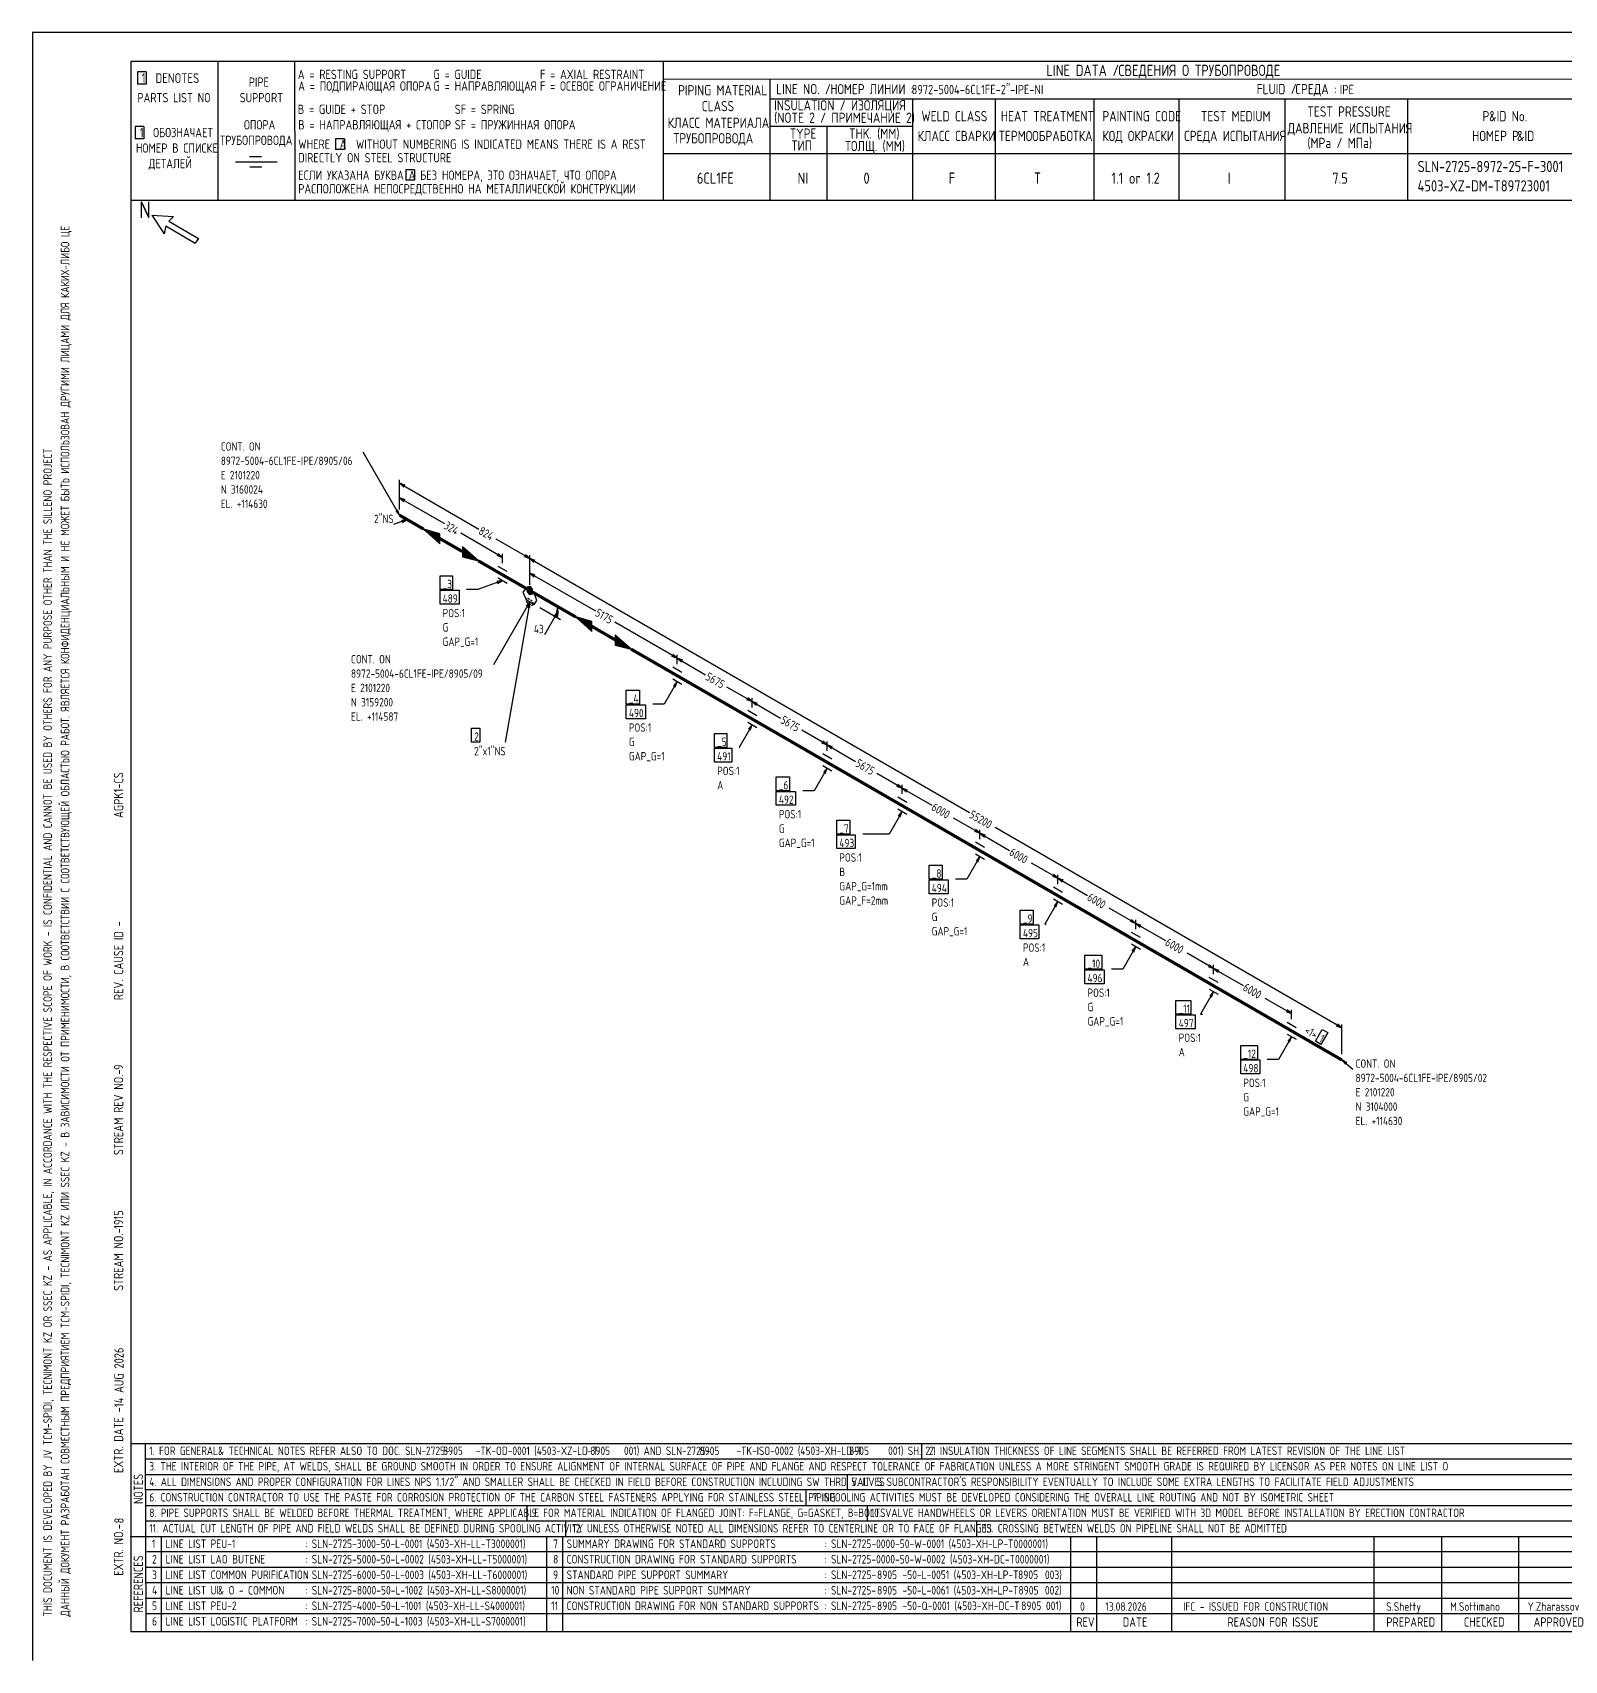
# Model space of a CAD drawing. Extents: x -1005 to 594, y -998 to 420.
# Drawn here: x 0 to 395.3, y 0 to 420 of the extents above; entities that cross this region are included whole.
import ezdxf

# ---------------------------------------------------------------- set-up
doc = ezdxf.new("R2010")
doc.units = 0
doc.linetypes.add('GT100', pattern=[0.8, 0.533333, -0.266667])
doc.styles.add('TTFN17', font='GOST type A')

msp = doc.modelspace()

# ---------------------------------------------------------------- linework, layer by layer
at = {"layer": 'GT_1', "flags": 128}
for points in [[(0, 420), (0, 0)], [(594, 420), (0, 420)], [(589.1, 412.5), (25.4, 412.5)], [(25.4, 412.5), (25.4, 7.5)], [(47.8, 412.5), (47.8, 376.7)], [(67.6, 412.5), (67.7, 376.7)], [(162.7, 412.5), (162.7, 376.7)], [(29.3, 409.9), (27.1, 409.9)], [(27.1, 409.9), (27.1, 406.7)], [(29.3, 409.9), (29.3, 406.7)], [(589.1, 408), (162.7, 407.9)], [(190.3, 407.8), (190.3, 376.7)], [(29.3, 406.7), (27.1, 406.7)], [(190.3, 402.9), (402.7, 402.9)], [(227.1, 402.9), (227.1, 376.7)], [(248.4, 402.9), (248.4, 376.8)], [(273.9, 402.9), (273.9, 376.7)], [(295.8, 402.9), (295.8, 376.7)], [(323.2, 402.9), (323.2, 376.7)], [(354.8, 402.9), (354.8, 376.8)], [(28.7, 395.8), (26.5, 395.8)], [(26.5, 395.8), (26.5, 392.6)], [(28.7, 395.8), (28.7, 392.6)], [(227.1, 395.8), (190.3, 395.8)], [(205, 395.8), (205, 376.7)], [(28.7, 392.6), (26.5, 392.6)], [(80.5, 392.6), (78.2, 392.6)], [(78.2, 392.6), (78.2, 389.8)], [(80.5, 392.6), (80.5, 389.8)], [(63.1, 386.6), (52.4, 386.6)], [(59.1, 387.9), (56, 387.9)], [(80.5, 389.8), (78.2, 389.8)], [(230.2, 388.7), (162.7, 388.7)], [(402.7, 388.7), (226.9, 388.7)], [(59.2, 385.3), (56.1, 385.3)], [(98.6, 384.6), (96.3, 384.6)], [(96.3, 384.6), (96.3, 381.9)], [(98.6, 384.6), (98.6, 381.9)], [(98.6, 381.9), (96.3, 381.9)], [(402.7, 376.7), (25.4, 376.7)], [(30.8, 372.9), (34, 368.1)], [(30.8, 372.9), (36.4, 372.5)], [(34.4, 370.1), (34, 368.1)], [(34.4, 370.1), (42, 365.7)], [(36.4, 372.5), (35.2, 371.3)], [(35.2, 371.3), (42.8, 366.9)], [(42.8, 366.9), (42, 365.7)], [(94.725, 295.475), (85.35, 311.75)], [(94.725, 296.975), (94.725, 304.625)], [(96.15, 303.2), (94.725, 303.725), (95.85, 302.75)], [(94.725, 303.725), (115.2, 291.875)], [(94.725, 296.975), (94.725, 300.875)], [(96.15, 299.45), (94.725, 299.975), (95.85, 299)], [(94.725, 299.975), (106.275, 293.3)], [(96.675, 294.35), (93.15, 293.075)], [(93.75, 296.6), (94.725, 295.475), (94.2, 296.9)], [(95.4, 293.6), (96.675, 294.35), (95.175, 294.125)], [(100.95, 291.875), (105.075, 288.125), (105.075, 290.675), (100.95, 291.875), (105.075, 288.275), (105.075, 290.6), (101.325, 291.65), (105.075, 288.5), (105.075, 290.375), (101.7, 291.425), (105.075, 288.65), (105.075, 290.225), (102.075, 291.2), (105.075, 288.8), (105.075, 290.075), (102.525, 290.975), (105.075, 288.95), (105.075, 289.925), (102.9, 290.75), (105.075, 289.175), (105.075, 289.7), (103.275, 290.525), (105.075, 289.325), (105.075, 289.55), (103.725, 290.3), (105.075, 289.475)], [(121.275, 284.6), (110.55, 290.825)], [(110.925, 286.1), (110.925, 284.75), (115.05, 283.7), (110.925, 287.3), (110.925, 284.9), (114.675, 283.925), (110.925, 287.225), (110.925, 285.125), (114.225, 284.15), (110.925, 287), (110.925, 285.275), (113.85, 284.45), (110.925, 286.85), (110.925, 285.425), (113.475, 284.6), (110.925, 286.7), (110.925, 285.575), (113.025, 284.9), (110.925, 286.55), (110.925, 285.8), (112.725, 285.05), (110.925, 286.325), (110.925, 285.95), (112.275, 285.35), (110.925, 286.175), (110.925, 286.1), (115.05, 283.7)], [(128.325, 284.3), (119.625, 289.325)], [(119.85, 285.125), (121.275, 284.6), (120.15, 285.575)], [(122.475, 280.925), (120.15, 282.275)], [(121.275, 283.1), (121.275, 285.5)], [(126.9, 284.825), (128.325, 284.3), (127.2, 285.275)], [(128.325, 279.05), (128.325, 285.2)], [(128.325, 277.55), (128.325, 285.2)], [(129.75, 283.775), (128.325, 284.3), (129.45, 283.325)], [(128.325, 284.3), (241.8, 218.75)], [(128.325, 277.55), (128.325, 281.45)], [(105.15, 279.875), (108.375, 279.875), (108.375, 276.275), (105.15, 276.275), (105.15, 279.875)], [(121.275, 278.6), (114.9, 276.275), (111.975, 276.275)], [(120, 277.85), (121.275, 278.6), (119.775, 278.375)], [(120.15, 279.275), (122.475, 277.925)], [(129.75, 280.025), (128.325, 280.55), (129.45, 279.575)], [(128.325, 280.55), (145.275, 270.8)], [(105.15, 276.125), (110.1, 276.125), (110.1, 272.525), (105.15, 272.525), (105.15, 276.125)], [(128.325, 273.125), (118.95, 256.85)], [(128.325, 273.125), (121.95, 236.9)], [(128.325, 276.05), (127.35, 276.65), (126.525, 275.6), (127.35, 273.725), (129.45, 272.45), (130.125, 273.5), (129.45, 275.45), (128.325, 276.05)], [(127.8, 271.7), (128.325, 273.125), (127.35, 272)], [(128.925, 275.075), (128.325, 274.925), (127.725, 275.75), (127.725, 277.025), (128.325, 277.175), (128.925, 276.35), (128.925, 275.075)], [(127.725, 277), (128.452, 277)], [(127.725, 276.8), (128.598, 276.8)], [(127.725, 276.6), (128.743, 276.6)], [(127.725, 276.4), (128.889, 276.4)], [(127.725, 276.2), (128.925, 276.2)], [(127.725, 276), (128.925, 276)], [(127.725, 275.8), (128.925, 275.8)], [(128.325, 271.625), (128.325, 273.125), (127.8, 271.7)], [(127.834, 275.6), (128.925, 275.6)], [(127.98, 275.4), (128.925, 275.4)], [(128.125, 275.2), (128.925, 275.2)], [(130.95, 274.55), (136.275, 271.475)], [(130.95, 271.625), (136.275, 268.55)], [(135.45, 270.5), (132.075, 264.65)], [(134.925, 269.075), (135.45, 270.5), (134.475, 269.375)], [(135.675, 270.425), (135.45, 271.925), (135.225, 270.425)], [(135.225, 270.5), (135.45, 269), (135.675, 270.5)], [(135.45, 271.925), (135.45, 270.5)], [(135.45, 269), (135.45, 270.5)], [(140.175, 269.225), (144.3, 265.475), (144.3, 268.025), (140.175, 269.225), (144.3, 265.625), (144.3, 267.95), (140.55, 269), (144.3, 265.85), (144.3, 267.725), (140.925, 268.775), (144.3, 266), (144.3, 267.575), (141.3, 268.55), (144.3, 266.15), (144.3, 267.425), (141.75, 268.325), (144.3, 266.3), (144.3, 267.275), (142.125, 268.1), (144.3, 266.525), (144.3, 267.05), (142.5, 267.875), (144.3, 266.675), (144.3, 266.9), (142.95, 267.65), (144.3, 266.825)], [(166.35, 258.575), (150.225, 267.875)], [(150.375, 263.3), (150.375, 261.95), (154.5, 260.9), (150.375, 264.5), (150.375, 262.1), (154.125, 261.125), (150.375, 264.425), (150.375, 262.325), (153.675, 261.35), (150.375, 264.2), (150.375, 262.475), (153.3, 261.65), (150.375, 264.05), (150.375, 262.625), (152.925, 261.8), (150.375, 263.9), (150.375, 262.775), (152.475, 262.1), (150.375, 263.75), (150.375, 263), (152.175, 262.25), (150.375, 263.525), (150.375, 263.15), (151.725, 262.55), (150.375, 263.375), (150.375, 263.3), (154.5, 260.9)], [(164.925, 259.1), (166.35, 258.575), (165.225, 259.55)], [(167.55, 254.9), (165.225, 256.25)], [(166.35, 257.075), (166.35, 259.475)], [(166.35, 257.075), (166.35, 259.475)], [(167.775, 258.05), (166.35, 258.575), (167.475, 257.6)], [(166.35, 258.575), (173.7, 254.3)], [(166.35, 252.575), (162.975, 246.725), (160.05, 246.725)], [(165.225, 253.25), (167.55, 251.9)], [(165.825, 251.15), (166.35, 252.575), (165.375, 251.45)], [(153.225, 250.325), (156.6, 250.325), (156.6, 246.725), (153.225, 246.725), (153.225, 250.325)], [(185.7, 247.4), (179.175, 251.15)], [(184.275, 247.925), (185.7, 247.4), (184.575, 248.375)], [(185.7, 245.9), (185.7, 248.3)], [(185.7, 245.9), (185.7, 248.3)], [(153.225, 246.575), (158.175, 246.575), (158.175, 242.975), (153.225, 242.975), (153.225, 246.575)], [(186.9, 243.725), (184.575, 245.075)], [(187.125, 246.875), (185.7, 247.4), (186.825, 246.425)], [(185.7, 247.4), (193.05, 243.125)], [(113.25, 240.5), (115.425, 240.5), (115.425, 236.9), (113.25, 236.9), (113.25, 240.5)], [(185.7, 241.4), (182.325, 235.55), (182.4, 235.55)], [(184.575, 242.075), (186.9, 240.725)], [(185.175, 239.975), (185.7, 241.4), (184.725, 240.275)], [(205.05, 236.225), (198.525, 239.975)], [(175.95, 239.15), (179.175, 239.15), (179.175, 235.55), (175.95, 235.55), (175.95, 239.15)], [(175.95, 235.4), (180.45, 235.4), (180.45, 231.8), (175.95, 231.8), (175.95, 235.4)], [(203.625, 236.75), (205.05, 236.225), (203.925, 237.2)], [(205.05, 234.725), (205.05, 237.125)], [(205.05, 234.725), (205.05, 237.125)], [(206.475, 235.7), (205.05, 236.225), (206.175, 235.25)], [(205.05, 236.225), (212.4, 231.95)], [(206.25, 232.55), (203.925, 233.9)], [(191.925, 227.975), (195.3, 227.975), (195.3, 224.375), (191.925, 224.375), (191.925, 227.975)], [(205.05, 230.225), (201.675, 224.375), (198.75, 224.375)], [(203.925, 230.9), (206.25, 229.55)], [(204.525, 228.8), (205.05, 230.225), (204.075, 229.1)], [(224.4, 225.05), (217.875, 228.8)], [(191.925, 224.225), (196.875, 224.225), (196.875, 220.625), (191.925, 220.625), (191.925, 224.225)], [(222.975, 225.575), (224.4, 225.05), (223.275, 226.025)], [(225.6, 221.375), (223.275, 222.725)], [(224.4, 223.55), (224.4, 225.95)], [(224.4, 223.55), (224.4, 225.95)], [(225.825, 224.525), (224.4, 225.05), (225.525, 224.075)], [(224.4, 225.05), (232.05, 220.625)], [(224.4, 219.05), (221.025, 213.2), (214.275, 213.2)], [(223.275, 219.725), (225.6, 218.375)], [(223.875, 217.625), (224.4, 219.05), (223.425, 217.925)], [(207.525, 216.8), (210.9, 216.8), (210.9, 213.2), (207.525, 213.2), (207.525, 216.8)], [(244.5, 213.425), (237.675, 217.325)], [(243.075, 213.95), (244.5, 213.425), (243.375, 214.4)], [(244.5, 211.925), (244.5, 214.325)], [(244.5, 211.925), (244.5, 214.325)], [(337.875, 163.175), (248.4, 214.925)], [(207.525, 213.05), (212.325, 213.05), (212.325, 209.45), (207.525, 209.45), (207.525, 213.05)], [(245.7, 209.75), (243.375, 211.1)], [(245.925, 212.9), (244.5, 213.425), (245.625, 212.45)], [(244.5, 213.425), (252.15, 209)], [(244.5, 207.425), (241.125, 201.575), (238.2, 201.575)], [(243.375, 208.1), (245.7, 206.75)], [(243.975, 206), (244.5, 207.425), (243.525, 206.3)], [(231.375, 205.175), (234.75, 205.175), (234.75, 201.575), (231.375, 201.575), (231.375, 205.175)], [(264.6, 201.8), (257.775, 205.7)], [(263.175, 202.325), (264.6, 201.8), (263.475, 202.775)], [(264.6, 200.3), (264.6, 202.7)], [(264.6, 200.3), (264.6, 202.7)], [(266.025, 201.275), (264.6, 201.8), (265.725, 200.825)], [(264.6, 201.8), (272.25, 197.375)], [(231.375, 201.425), (236.325, 201.425), (236.325, 197.825), (231.375, 197.825), (231.375, 201.425)], [(265.8, 198.125), (263.475, 199.475)], [(254.85, 193.55), (258.225, 193.55), (258.225, 189.95), (254.85, 189.95), (254.85, 193.55)], [(264.6, 195.8), (261.225, 189.95), (261.6, 189.95)], [(263.475, 196.475), (265.8, 195.125)], [(264.075, 194.375), (264.6, 195.8), (263.625, 194.675)], [(284.7, 190.175), (277.875, 194.075)], [(254.85, 189.8), (259.65, 189.8), (259.65, 186.2), (254.85, 186.2), (254.85, 189.8)], [(283.275, 190.7), (284.7, 190.175), (283.575, 191.15)], [(284.7, 188.675), (284.7, 191.075)], [(284.7, 188.675), (284.7, 191.075)], [(286.125, 189.65), (284.7, 190.175), (285.825, 189.2)], [(284.7, 190.175), (292.35, 185.75)], [(285.9, 186.5), (283.575, 187.85)], [(283.575, 184.85), (285.9, 183.5)], [(271.575, 181.925), (275.925, 181.925), (275.925, 178.325), (271.575, 178.325), (271.575, 181.925)], [(284.7, 184.175), (281.325, 178.325), (278.4, 178.325)], [(284.175, 182.75), (284.7, 184.175), (283.725, 183.05)], [(304.8, 178.55), (297.975, 182.45)], [(271.575, 178.175), (276.525, 178.175), (276.525, 174.575), (271.575, 174.575), (271.575, 178.175)], [(303.375, 179.075), (304.8, 178.55), (303.675, 179.525)], [(304.8, 177.05), (304.8, 179.45)], [(304.8, 177.05), (304.8, 179.45)], [(306.225, 178.025), (304.8, 178.55), (305.925, 177.575)], [(304.8, 178.55), (312.45, 174.125)], [(304.8, 172.55), (301.425, 166.7), (301.95, 166.7)], [(306, 174.875), (303.675, 176.225)], [(303.675, 173.225), (306, 171.875)], [(304.275, 171.125), (304.8, 172.55), (303.825, 171.425)], [(295.05, 170.3), (298.95, 170.3), (298.95, 166.7), (295.05, 166.7), (295.05, 170.3)], [(324.9, 166.925), (318.075, 170.825)], [(295.05, 166.55), (300, 166.55), (300, 162.95), (295.05, 162.95), (295.05, 166.55)], [(323.475, 167.45), (324.9, 166.925), (323.775, 167.9)], [(326.1, 163.25), (323.775, 164.6)], [(324.9, 165.425), (324.9, 167.825)], [(336.45, 163.7), (337.875, 163.175), (336.75, 164.15)], [(337.875, 156.425), (337.875, 164.075)], [(324.9, 160.925), (321.525, 155.075), (318.6, 155.075)], [(323.775, 161.6), (326.1, 160.25)], [(324.375, 159.5), (324.9, 160.925), (323.925, 159.8)], [(332.775, 162.8), (334.275, 161.975), (332.475, 158.9), (331.05, 159.8), (332.775, 162.8)], [(311.775, 158.675), (316.125, 158.675), (316.125, 155.075), (311.775, 155.075), (311.775, 158.675)], [(311.775, 154.925), (316.725, 154.925), (316.725, 151.325), (311.775, 151.325), (311.775, 154.925)], [(339.15, 154.175), (337.875, 154.925), (338.85, 153.8)], [(337.875, 154.925), (340.725, 152.525)], [(25.3, 56), (402.7, 56)], [(29.1, 56), (29.2, 7.5)], [(229.4, 56), (229.4, 52)], [(29.1, 52), (402.7, 52)], [(29.1, 48), (402.7, 48)], [(210.2, 48), (210.2, 44)], [(402.7, 44), (29.1, 44)], [(199.6, 44), (199.6, 40)], [(29.2, 40), (402.7, 40)], [(127.6, 40), (127.6, 36)], [(215.4, 40), (215.4, 36)], [(29.1, 36), (402.7, 36)], [(137.5, 36), (137.5, 32)], [(243.6, 36), (243.6, 32)], [(25.2, 32), (402.7, 32)], [(33.2, 32), (33.2, 7.6)], [(132.6, 32), (132.6, 7.6)], [(136.8, 32), (136.8, 7.6)], [(267.9, 32), (267.9, 7.5)], [(274.6, 32), (274.6, 7.5)], [(293.9, 32), (293.9, 7.5)], [(346.1, 32), (346.1, 7.5)], [(363.6, 32), (363.6, 7.5)], [(383.5, 32), (383.5, 7.5)], [(402.7, 28), (29.5, 28)], [(402.7, 24), (29.1, 24)], [(402.7, 20), (29.1, 20)], [(402.7, 16), (29.1, 16)], [(402.7, 12), (29.2, 12)], [(25.4, 7.5), (589.1, 7.5)], [(0, 0), (0, 0)]]:
    msp.add_lwpolyline(points, dxfattribs=at)
at = {"layer": 'GT_1', "const_width": 0.8, "flags": 128}
for points in [[(94.725, 295.475), (100.95, 291.875)], [(105.075, 289.475), (110.925, 286.1)], [(115.05, 283.7), (121.275, 280.1)], [(121.275, 280.1), (128.325, 276.05)], [(128.325, 276.05), (140.175, 269.225)], [(144.3, 266.825), (150.375, 263.3)], [(154.5, 260.9), (166.35, 254.075)], [(166.35, 254.075), (185.7, 242.9)], [(185.7, 242.9), (205.05, 231.725)], [(205.05, 231.725), (224.4, 220.55)], [(224.4, 220.55), (244.5, 208.925)], [(244.5, 208.925), (264.6, 197.3)], [(264.6, 197.3), (284.7, 185.675)], [(284.7, 185.675), (304.8, 174.05)], [(304.8, 174.05), (324.9, 162.425)], [(324.9, 162.425), (337.875, 154.925)]]:
    msp.add_lwpolyline(points, dxfattribs=at)
at = {"layer": 'GT_1', "linetype": 'GT100', "flags": 128}
msp.add_lwpolyline([(127.725, 272.825), (127.35, 273.65), (127.725, 274.1), (128.925, 273.425), (129.3, 272.6), (128.925, 272.15), (127.725, 272.825)], dxfattribs=at)

# ---------------------------------------------------------------- texts
at = {"layer": 'GT_1', "style": 'TTFN17'}
for s, height, p in [('LINE DATA /', 2.8875, (261.633, 408.8)), ('СВЕДЕНИЯ О ТРУБОПРОВОДЕ', 2.8875, (280.233, 408.8)), (' 1  DENOTES', 2.5025, (26.875, 407)), (' PIPE', 2.4062, (54.561, 406)), ('A = RESTING SUPPORT', 2.40625, (68.461, 408)), ('A = ПОДПИРАЮЩАЯ ОПОРА', 2.40625, (68.561, 405)), ('G = GUIDE', 2.4062, (103.461, 408)), ('G = НАПРАВЛЯЮЩАЯ', 2.40625, (103.461, 405)), ('F = AXIAL RESTRAINT', 2.40625, (130.961, 408)), ('F = ОСЕВОЕ ОГРАНИЧЕНИЕ', 2.40625, (130.961, 405)), ('PARTS LIST NO', 2.40625, (27.061, 402)), ('SUPPORT', 2.4062, (53.461, 402)), ('PIPING MATERIAL', 2.64687, (166.597, 403.8)), ('LINE NO. /', 2.6469, (191.897, 404.1)), ('НОМЕР ЛИНИИ :', 2.59875, (205.89, 404.1)), ('8972-5004-6CL1FE-2"-IPE-NI', 2.40625, (226.861, 404.1)), ('FLUID /', 2.6469, (315.897, 404.1)), ('СРЕДА :', 2.6469, (325.897, 404.1)), ('IPE', 2.4062, (337.361, 404.1)), ('B = GUIDE + STOP', 2.40625, (68.461, 399)), ('SF = SPRING', 2.40625, (108.961, 399)), ('CLASS', 2.6469, (172.697, 399.7)), ('(NOTE 2 / ПРИМЕЧАНИЕ 2)', 2.64687, (191.397, 396.7)), ('INSULATION / ИЗОЛЯЦИЯ', 2.64687, (191.397, 399.9)), ('WELD CLASS', 2.6469, (229.397, 397.1)), ('HEAT TREATMENT', 2.64687, (249.897, 397.1)), ('PAINTING CODE', 2.64687, (276.097, 397.1)), ('TEST MEDIUM', 2.64687, (301.497, 397.1)), ('TEST PRESSURE', 2.64687, (328.997, 398.3)), ('P', 2.647, (374.197, 397.1)), ('&ID No.', 2.6469, (375.908, 397.1)), (' 1  ОБОЗНАЧАЕТ', 2.40625, (26.461, 393)), ('ОПОРА', 2.4062, (54.561, 395)), ('B = НАПРАВЛЯЮЩАЯ + СТОПОР', 2.40625, (68.561, 395)), ('SF = ПРУЖИННАЯ ОПОРА', 2.40625, (108.961, 395)), ('КЛАСС МАТЕРИАЛА', 2.64687, (163.897, 395.4)), ('TYPE', 2.6469, (195.397, 392.6)), ('THK. (MM)', 2.6469, (210.697, 392.6)), ('ДАВЛЕНИЕ ИСПЫТАНИЯ', 2.64687, (323.897, 394)), ('НОМЕР В СПИСКЕ', 2.40625, (26.661, 389)), ('ТРУБОПРОВОДА', 2.40625, (48.361, 391)), ('WHERE  A  WITHOUT NUMBERING IS INDICATED MEANS THERE IS A REST', 2.40625, (68.561, 390)), ('ТРУБОПРОВОДА', 2.64687, (165.397, 391.4)), ('ТИП', 2.6469, (195.897, 389.5)), ('ТОЛЩ. (ММ)', 2.6469, (209.697, 389.4)), ('КЛАСС СВАРКИ', 2.64687, (228.397, 392)), ('ТЕРМООБРАБОТКА', 2.64687, (249.397, 392)), ('КОД ОКРАСКИ', 2.64687, (276.097, 392)), ('СРЕДА ИСПЫТАНИЯ', 2.64687, (297.197, 392)), ('(MPa / МПа)', 2.64687, (328.997, 390.2)), ('НОМЕР P', 2.6469, (371.497, 392)), ('&ID', 2.6469, (383.097, 392)), ('ДЕТАЛЕЙ', 2.4062, (29.961, 385)), ('DIRECTLY ON STEEL STRUCTURE', 2.40625, (68.561, 386.5)), ('SLN-2725-8972-25-F-3001', 2.8875, (357.433, 384)), ('ЕСЛИ УКАЗАНА БУКВА A БЕЗ НОМЕРА, ЭТО ОЗНАЧАЕТ, ЧТО ОПОРА', 2.40625, (68.561, 382)), ('6CL1FE', 2.8875, (171.433, 381)), ('NI', 2.8875, (197.433, 381)), ('0', 2.888, (214.433, 381)), ('F', 2.888, (236.433, 381)), ('T', 2.888, (258.433, 381)), ('1.1 or 1.2', 2.8875, (278.433, 381)), ('I', 2.888, (308.433, 381)), ('7.5', 2.8875, (335.433, 381)), ('РАСПОЛОЖЕНА НЕПОСРЕДСТВЕННО НА МЕТАЛЛИЧЕСКОЙ КОНСТРУКЦИИ', 2.40625, (68.561, 378.5)), ('4503-XZ-DM-T89723001', 2.8875, (357.433, 379)), ('N', 4.331, (27.55, 372.1)), ('CONT. ON', 2.1656, (48.579, 312.125)), ('8972-5004-6CL1FE-IPE/8905/06', 2.16562, (48.579, 308.428)), ('E 2101220', 2.1656, (48.579, 304.73)), ('N 3160024', 2.1656, (48.579, 301.033)), ('EL. +114630', 2.16562, (48.579, 297.335)), ('2"NS', 2.1656, (88.122, 293.45)), ('_3', 2.1656, (105.825, 276.65)), ('489', 2.1656, (105.825, 272.9)), ('POS:1', 2.1656, (105.825, 269.15)), ('G', 2.166, (105.825, 265.453)), ('43', 2.1656, (129.379, 265.025)), ('GAP_G=1', 2.1656, (105.825, 261.755)), ('CONT. ON', 2.1656, (82.179, 257.225)), ('8972-5004-6CL1FE-IPE/8905/09', 2.16562, (82.179, 253.528)), ('E 2101220', 2.1656, (82.179, 249.83)), ('N 3159200', 2.1656, (82.179, 246.133)), ('_4', 2.1656, (153.9, 247.1)), ('EL. +114587', 2.16562, (82.179, 242.435)), ('490', 2.1656, (153.9, 243.35)), ('2', 2.166, (113.965, 237.275)), ('POS:1', 2.1656, (153.9, 239.6)), ('2"x1"NS', 2.1656, (113.965, 233.525)), ('G', 2.166, (153.9, 235.903)), ('_5', 2.1656, (176.683, 235.925)), ('GAP_G=1', 2.1656, (153.9, 232.205)), ('491', 2.1656, (176.683, 232.175)), ('A', 2.166, (176.683, 224.728)), ('POS:1', 2.1656, (176.683, 228.425)), ('_6', 2.1656, (192.6, 224.75)), ('492', 2.1656, (192.6, 221)), ('POS:1', 2.1656, (192.6, 217.25)), ('G', 2.166, (192.6, 213.553)), ('_7', 2.1656, (208.216, 213.575)), ('GAP_G=1', 2.1656, (192.6, 209.855)), ('493', 2.1656, (208.216, 209.825)), ('POS:1', 2.1656, (208.216, 206.075)), ('B', 2.166, (208.216, 202.378)), ('_8', 2.1656, (232.05, 201.95)), ('GAP_G=1mm', 2.1656, (208.216, 198.68)), ('494', 2.1656, (232.05, 198.2)), ('GAP_F=2mm', 2.1656, (208.216, 194.983)), ('POS:1', 2.1656, (232.05, 194.45)), ('G', 2.166, (232.05, 190.753)), ('GAP_G=1', 2.1656, (232.05, 187.055)), ('_9', 2.1656, (255.583, 190.325)), ('495', 2.1656, (255.583, 186.575)), ('POS:1', 2.1656, (255.583, 182.825)), ('A', 2.166, (255.583, 179.128)), ('_10', 2.1656, (272.25, 178.7)), ('496', 2.1656, (272.25, 174.95)), ('POS:1', 2.1656, (272.25, 171.2)), ('G', 2.166, (272.25, 167.503)), ('_11', 2.1656, (295.783, 167.075)), ('GAP_G=1', 2.1656, (272.25, 163.805)), ('497', 2.1656, (295.783, 163.325)), ('POS:1', 2.1656, (295.783, 159.575)), ('A', 2.166, (295.783, 155.878)), ('_12', 2.1656, (312.45, 155.45)), ('498', 2.1656, (312.45, 151.7)), ('CONT. ON', 2.1656, (341.425, 152.9)), ('8972-5004-6CL1FE-IPE/8905/02', 2.16562, (341.425, 149.203)), ('POS:1', 2.1656, (312.45, 147.95)), ('E 2101220', 2.1656, (341.425, 145.505)), ('G', 2.166, (312.45, 144.253)), ('N 3104000', 2.1656, (341.425, 141.808)), ('GAP_G=1', 2.1656, (312.45, 140.555)), ('EL. +114630', 2.16562, (341.425, 138.11)), ('1. FOR GENERAL', 2.18487, (30.128, 53)), ('& TECHNICAL NOTES REFER ALSO TO DOC. SLN-2725-      -TK-OD-0001 (4503-XZ-LD-T      001) AND SLN-2725-      -TK-ISO-0002 (4503-XH-LD-T      001) SH. 2.1', 2.18487, (47.868, 53)), ('8905', 2.1849, (105.928, 53)), ('8905', 2.1849, (143.928, 53)), ('8905', 2.1849, (172.128, 53)), ('8905', 2.1849, (210.728, 53)), ('2. INSULATION THICKNESS OF LINE SEGMENTS SHALL BE REFERRED FROM LATEST REVISION OF THE LINE LIST', 2.18487, (231.328, 53)), ('3. THE INTERIOR OF THE PIPE, AT WELDS, SHALL BE GROUND SMOOTH IN ORDER TO ENSURE ALIGNMENT OF INTERNAL SURFACE OF PIPE AND FLANGE AND RESPECT TOLERANCE OF FABRICATION UNLESS A MORE STRINGENT SMOOTH GRADE IS REQUIRED BY LICENSOR AS PER NOTES ON LINE LIST O', 2.18487, (30.128, 49)), ('4. ALL DIMENSIONS AND PROPER CONFIGURATION FOR LINES NPS 1.1/2" AND SMALLER SHALL BE CHECKED IN FIELD BEFORE CONSTRUCTION INCLUDING SW THRD VALVES', 2.18487, (30.128, 45)), ("5. IT IS SUBCONTRACTOR'S RESPONSIBILITY EVENTUALLY TO INCLUDE SOME EXTRA LENGTHS TO FACILITATE FIELD ADJUSTMENTS", 2.18487, (211.328, 45)), ('6. CONSTRUCTION CONTRACTOR TO USE THE PASTE FOR CORROSION PROTECTION OF THE CARBON STEEL FASTENERS APPLYING FOR STAINLESS STEEL PIPING', 2.18487, (30.128, 41)), ('7. SPOOLING ACTIVITIES MUST BE DEVELOPED CONSIDERING THE OVERALL LINE ROUTING AND NOT BY ISOMETRIC SHEET', 2.18487, (201.328, 41)), ('8. PIPE SUPPORTS SHALL BE WELDED BEFORE THERMAL TREATMENT, WHERE APPLICABLE', 2.18487, (30.128, 37)), ('9. FOR MATERIAL INDICATION OF FLANGED JOINT: F=FLANGE, G=GASKET, B=BOLTS', 2.18487, (128.828, 37)), ('10. VALVE HANDWHEELS OR LEVERS ORIENTATION MUST BE VERIFIED WITH 3D MODEL BEFORE INSTALLATION BY ERECTION CONTRACTOR', 2.18487, (216.328, 37)), ('11. ACTUAL CUT LENGTH OF PIPE AND FIELD WELDS SHALL BE DEFINED DURING SPOOLING ACTIVITY', 2.18487, (30.128, 33)), ('12. UNLESS OTHERWISE NOTED ALL DIMENSIONS REFER TO CENTERLINE OR TO FACE OF FLANGES', 2.18487, (139.328, 33)), ('13. CROSSING BETWEEN WELDS ON PIPELINE SHALL NOT BE ADMITTED', 2.18487, (245.328, 33)), ('1', 2.214, (30.832, 29)), ('LINE LIST PEU-1', 2.21375, (34.332, 29)), (': SLN-2725-3000-50-L-0001 (4503-XH-LL-T3000001)', 2.21375, (70.332, 29)), ('7', 2.214, (134.332, 29)), ('SUMMARY DRAWING FOR STANDARD SUPPORTS', 2.21375, (137.832, 29)), (': SLN-2725-0000-50-W-0001 (4503-XH-LP-T0000001)', 2.21375, (204.332, 29)), ('2', 2.214, (30.832, 25)), ('LINE LIST LAO BUTENE', 2.21375, (34.332, 25)), (': SLN-2725-5000-50-L-0002 (4503-XH-LL-T5000001)', 2.21375, (70.332, 25)), ('8', 2.214, (134.332, 25)), ('CONSTRUCTION DRAWING FOR STANDARD SUPPORTS', 2.21375, (137.832, 25)), (': SLN-2725-0000-50-W-0002 (4503-XH-DC-T0000001)', 2.21375, (204.332, 25)), ('3', 2.214, (30.832, 21)), ('LINE LIST COMMON PURIFICATION', 2.21375, (34.332, 21)), (': SLN-2725-6000-50-L-0003 (4503-XH-LL-T6000001)', 2.21375, (70.332, 21)), ('9', 2.214, (134.332, 21)), ('STANDARD PIPE SUPPORT SUMMARY', 2.21375, (137.832, 21)), (': SLN-2725-      -50-L-0051 (4503-XH-LP-T      003)', 2.21375, (204.332, 21)), ('8905', 2.2138, (217.932, 21)), ('8905', 2.2138, (254.332, 21)), ('4', 2.214, (30.832, 17)), ('LINE LIST UI', 2.21375, (34.332, 17)), ('& O - COMMON', 2.21375, (47.849, 17)), (': SLN-2725-8000-50-L-1002 (4503-XH-LL-S8000001)', 2.21375, (70.332, 17)), ('10', 2.2138, (133.832, 17)), ('NON STANDARD PIPE SUPPORT SUMMARY', 2.21375, (137.832, 17)), (': SLN-2725-      -50-L-0061 (4503-XH-LP-T      002)', 2.21375, (204.332, 17)), ('8905', 2.2138, (217.932, 17)), ('8905', 2.2138, (254.432, 17)), ('5', 2.214, (30.832, 13)), ('LINE LIST PEU-2', 2.21375, (34.332, 13)), (': SLN-2725-4000-50-L-1001 (4503-XH-LL-S4000001)', 2.21375, (70.332, 13)), ('11', 2.2138, (133.832, 13)), ('CONSTRUCTION DRAWING FOR NON STANDARD SUPPORTS', 2.21375, (137.832, 13)), (': SLN-2725-      -50-Q-0001 (4503-XH-DC-T      001)', 2.21375, (204.332, 13)), ('8905', 2.2138, (217.932, 13)), ('8905', 2.2138, (255.132, 13)), ('0', 2.214, (270.332, 12.8)), ('13.08.2026', 2.2138, (276.832, 12.8)), ('IFC - ISSUED FOR CONSTRUCTION', 2.21375, (296.932, 12.8)), ('S.Shetty', 2.2138, (349.332, 12.8)), ('M.Sottimano', 2.21375, (365.832, 12.8)), ('Y.Zharassov', 2.21375, (385.832, 12.8)), ('6', 2.214, (30.832, 9)), ('LINE LIST LOGISTIC PLATFORM', 2.21375, (34.332, 9)), (': SLN-2725-7000-50-L-1003 (4503-XH-LL-S7000001)', 2.21375, (70.332, 9)), ('REV', 2.4062, (269.361, 8.7)), ('DATE', 2.4062, (281.361, 8.7)), ('REASON FOR ISSUE', 2.40625, (308.361, 8.7)), ('PREPARED', 2.4062, (349.361, 8.7)), ('CHECKED', 2.4062, (369.361, 8.7)), ('APPROVED', 2.4062, (387.361, 8.7))]:
    msp.add_text(s, height=height, dxfattribs=at).set_placement(p)
for s, height, rotation, p in [('ДАННЫЙ ДОКУМЕНТ РАЗРАБОТАН СОВМЕСТНЫМ ПРЕДПРИЯТИЕМ TCM-SPIDI, TECNIMONT KZ ИЛИ SSEC KZ - В ЗАВИСИМОСТИ ОТ ПРИМЕНИМОСТИ, В СООТВЕТСТВИИ С СООТВЕТСТВУЮЩЕЙ ОБЛАСТЬЮ РАБОТ. ЯВЛЯЕТСЯ КОНФИДЕНЦИАЛЬНЫМ И НЕ МОЖЕТ БЫТЬ ИСПОЛЬЗОВАН ДРУГИМИ ЛИЦАМИ ДЛЯ КАКИХ-ЛИБО ЦЕ', 2.21375, 90, (9.5, 11.332)), ('THIS DOCUMENT IS DEVELOPED BY JV TCM-SPIDI, TECNIMONT KZ OR SSEC KZ - AS APPLICABLE, IN ACCORDANCE WITH THE RESPECTIVE SCOPE OF WORK - IS CONFIDENTIAL AND CANNOT BE USED BY OTHERS FOR ANY PURPOSE OTHER THAN THE SILLENO PROJECT', 2.21375, 90, (5, 11.332)), ('324', 2.1656, -30, (105.967, 292.162)), ('824', 2.1656, -30, (114.881, 290.776)), ('5175', 2.1656, -30, (144.967, 269.632)), ('5675', 2.1656, -30, (173.453, 253.173)), ('5675', 2.1656, -30, (192.803, 241.998)), ('5675', 2.1656, -30, (212.153, 230.823)), ('AGPK1-CS', 2.4062, 90, (23.4, 217.361)), ('6000', 2.1656, -30, (231.744, 219.501)), ('55200', 2.1656, -30, (241.511, 217.583)), ('6000', 2.1656, -30, (251.844, 207.876)), ('6000', 2.1656, -30, (271.944, 196.251)), ('REV. CAUSE ID -', 2.40625, 90, (23.4, 170.361)), ('6000', 2.1656, -30, (292.044, 184.626)), ('6000', 2.1656, -30, (312.144, 173.001)), ('<1>', 2.1656, -30, (328.018, 161.898)), ('1', 2.166, -30, (331.793, 159.718)), ('STREAM REV NO.-', 2.40625, 90, (23.4, 130.361)), ('9', 2.406, 90, (23.4, 152.361)), ('1915', 2.4062, 90, (23.4, 111.361)), ('STREAM NO.-', 2.40625, 90, (23.4, 95.361)), ('14 AUG 2026', 2.40625, 90, (23.5, 65.361)), ('EXTR. DATE -', 2.40625, 90, (23.4, 48.361)), ('NOTES', 2.4062, 90, (28.5, 40.361)), ('EXTR. NO.-', 2.4062, 90, (23.4, 21.861)), ('8', 2.406, 90, (23.5, 35.361)), ('REFERENCES', 2.4062, 90, (28.5, 12.361))]:
    msp.add_text(s, height=height, rotation=rotation, dxfattribs=at).set_placement(p)

doc.saveas('drawing.dxf')
